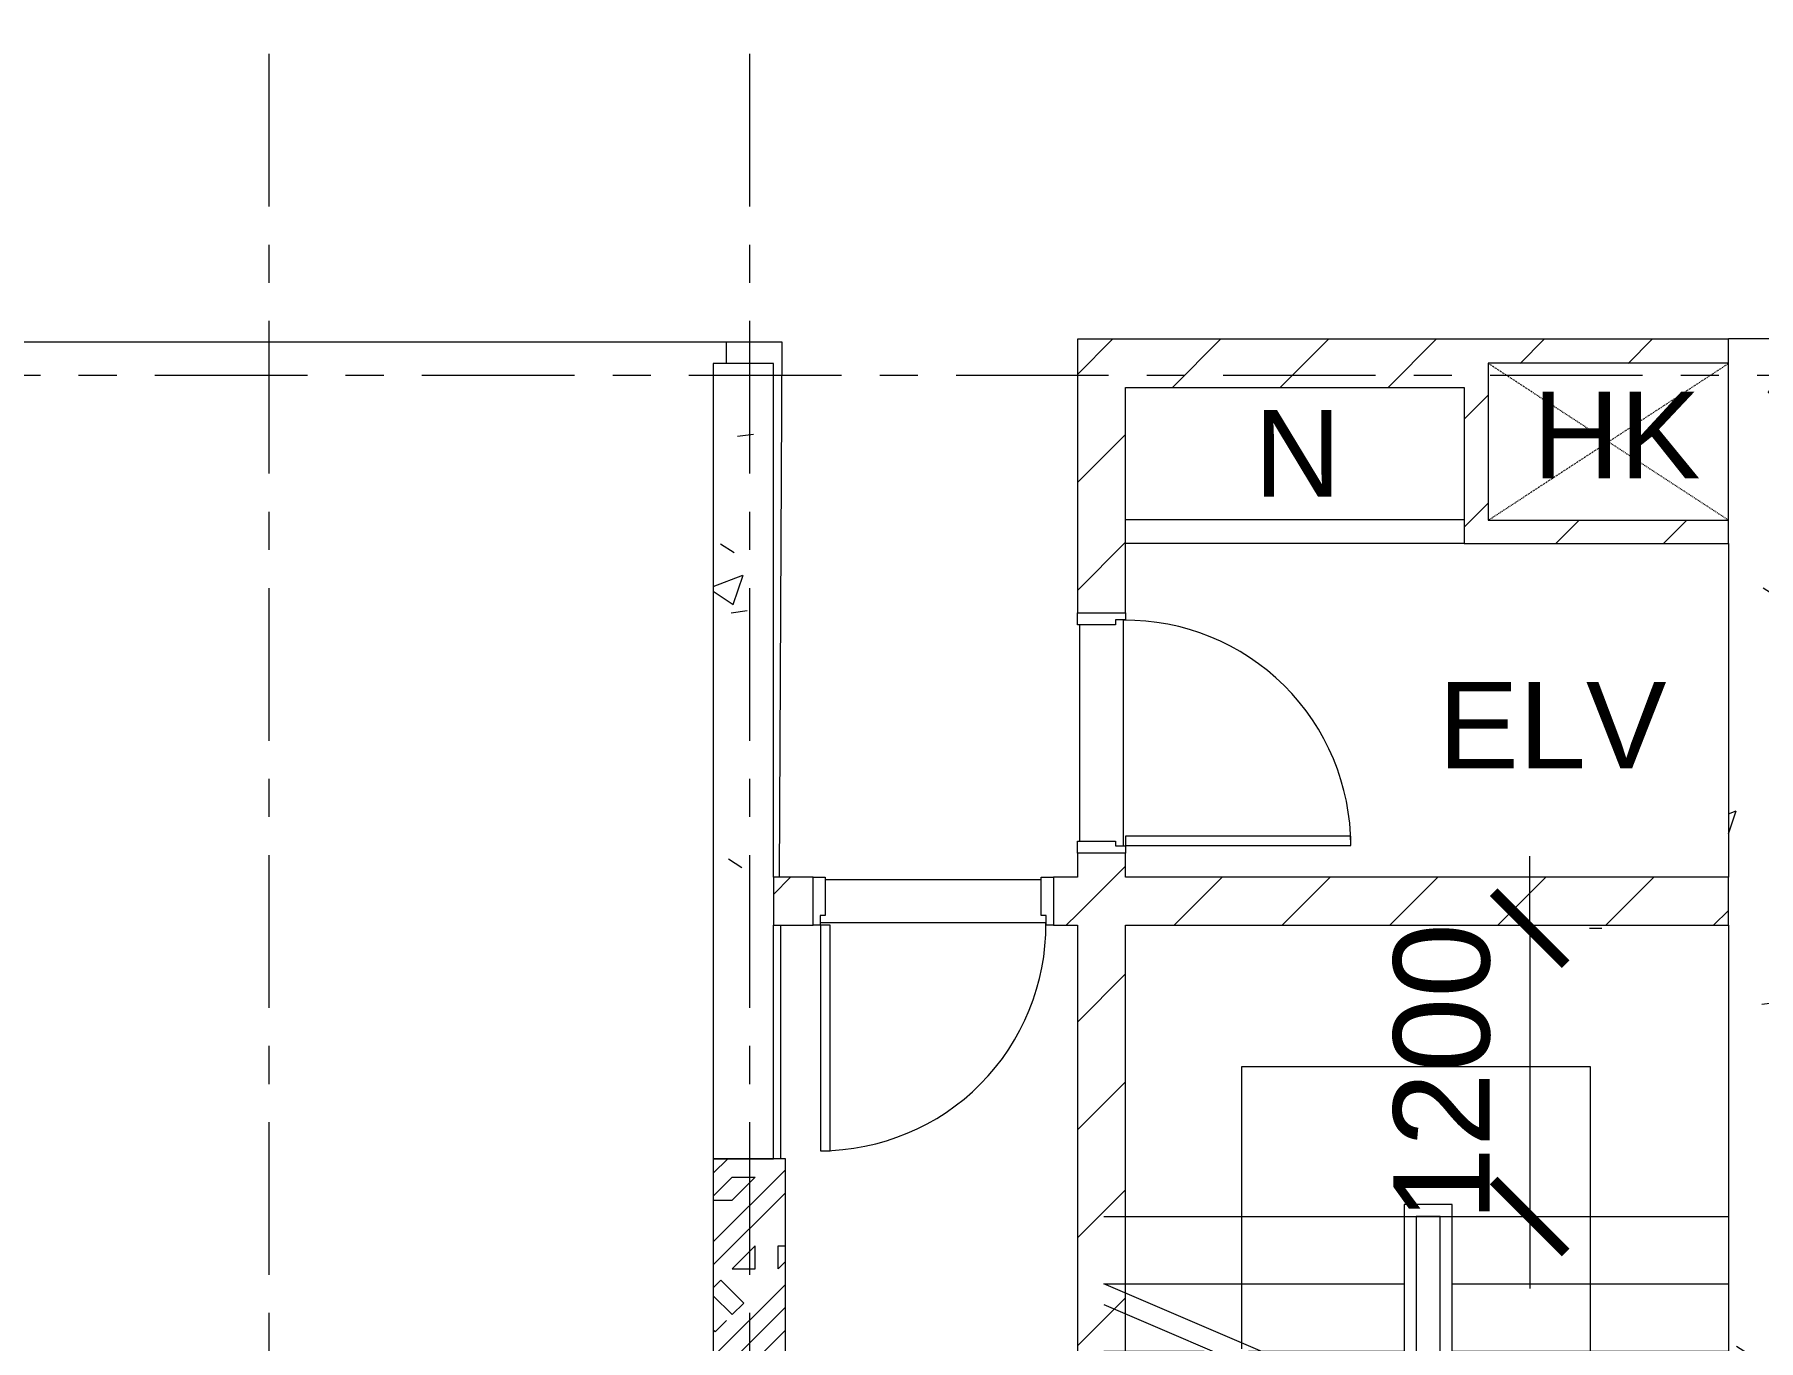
# Model space of a CAD drawing. Header units: millimetres. Extents: x -20144 to 117103, y -11426 to 48263.
# Drawn here: x 69525 to 76700, y 27134 to 32568 of the extents above; entities that cross this region are included whole.
import ezdxf

# ---------------------------------------------------------------- set-up
doc = ezdxf.new("R2010")
doc.units = ezdxf.units.MM
doc.linetypes.add('Dash_2_', pattern=[6.35, 3.175, -3.175])
doc.linetypes.add('Grid Line', pattern=[22.225, 12.7, -3.175, 3.175, -3.175])
for name, color, linetype, lineweight in [('A-DETL-GENF', 31, 'Continuous', 5), ('A-DETL-GENF-HDLN', 161, 'Dash_2_', 5), ('CHU', 181, 'Continuous', 5), ('CUA', 31, 'Continuous', 9), ('DIM', 1, 'Continuous', 5), ('HATCH-TUONG', 152, 'Continuous', 9), ('NET CAT', 3, 'Continuous', 5), ('NET-CAT', 3, 'Continuous', 9), ('NET-THAY', 2, 'Continuous', 15), ('TRUC', 225, 'Continuous', 5)]:
    doc.layers.add(name, color=color, linetype=linetype, lineweight=lineweight)
doc.styles.add('Arial_4', font='arial.ttf', dxfattribs={"height": 360})
doc.styles.add('TA1', font='arial.ttf')
doc.dimstyles.new('D_200_KTx2', dxfattribs={"dimtxt": 400, "dimasz": 300, "dimexe": 300, "dimexo": 300, "dimgap": 160, "dimtad": 1, "dimdec": 0, "dimzin": 9, "dimtxsty": 'TA1', "dimblk": 'ARCHTICK', "dimcen": 1, "dimdle": 300, "dimclrd": 256, "dimclre": 256, "dimclrt": 7, "dimadec": 0, "dimazin": 0, "dimtfac": 1, "dimtdec": 0, "dimtix": 1, "dimtmove": 1, "dimatfit": 3, "dimldrblk": 'ARCHTICK', "dimfxl": 1, "dimtolj": 1, "dimtzin": 0, "dimlwd": -1, "dimlwe": -1, "dimarcsym": 0})
pattern_1 = [(45, (71000, 0), (-224.5064, 224.5064), [])]
pattern_2 = [(50, (71000, 0), (1457.472, -127.512), [152.4, -1676.4]), (355, (71000, 0), (-281.94, 1528.454), [121.92, -1341.12]), (100.451, (71121.5, -10.6), (1175.54, 1400.93), [129.52, -1424.72]), (46.184, (71000, 406.4), (2168.63, -336.34), [228.6, -2514.6]), (96.636, (71180.7, 378.4), (1899.22, 1979.42), [194.28, -2137.08]), (351.184, (71000, 406.4), (1899.24, 1979.4), [182.88, -2011.68]), (21, (71203.2, 304.8), (1212.915, -818.12), [152.4, -1676.4]), (326, (71203.2, 304.8), (494.42, 1473.504), [121.92, -1341.12]), (71.451, (71304.3, 236.6), (1707.34, 655.37), [129.52, -1424.72]), (37.5, (71000, 0), (24.709, 676.44), [67.056, -1257.808, 67.056, -1294.384, -1346.2]), (37.5, (71000, 0), (24.709, 676.44), [-2686.304, 67.056, -1279.144]), (7.5, (71000, 0), (534.558, 801.444), [67.056, -709.168, 67.056, -1227.328, -513.08]), (7.5, (71000, 0), (534.558, 801.444), [-2070.608, 67.056, -446.024]), (327.5, (70546.86, 0), (1084.7275, -45.831), [67.056, -440.944, 67.056, -1517.904, -2103.12]), (327.5, (70546.86, 0), (1084.7275, -45.831), [-2092.96, 67.056, -2036.064]), (317.5, (70343.7, 0), (1185.035, 203.414), [67.056, -593.344, 67.056, -985.52, -1493.52]), (317.5, (70343.7, 0), (1185.035, 203.414), [-1712.976, 67.056, -1426.464])]

# ---------------------------------------------------------------- blocks, each defined once
blk = doc.blocks.new('_ArchTick')
at = {"color": 0, "const_width": 0.15}
blk.add_lwpolyline([(-0.5, -0.5), (0.5, 0.5)], dxfattribs=at)
blk = doc.blocks.new('*D627')
at = {"layer": 'Defpoints', "color": 0, "transparency": 16777216}
for p in [(75697.4, 28849.9), (75654.4, 27649.9), (75747.9, 27649.9)]:
    blk.add_point(p, dxfattribs=at)
at = {"layer": 'DIM', "transparency": 16777216}
for p, q in [((75747.9, 28849.9), (75747.9, 29149.9)), ((75747.9, 28849.9), (75747.9, 27649.9)), ((75997.4, 28849.9), (76047.9, 28849.9)), ((75747.9, 27649.9), (75747.9, 27349.9)), ((75954.4, 27649.9), (76047.9, 27649.9))]:
    blk.add_line(p, q, dxfattribs=at)
at = {"layer": 'DIM', "transparency": 16777216, "xscale": 300, "yscale": 300, "zscale": 300}
for p, rotation in [((75747.9, 28849.9), 270), ((75747.9, 27649.9), 90)]:
    blk.add_blockref('_ArchTick', p, dxfattribs=dict(at, rotation=rotation))
at = {"layer": 'DIM', "color": 7, "transparency": 16777216, "insert": (75383.6, 28249.9), "char_height": 400, "attachment_point": 5, "rotation": 90, "style": 'TA1'}
blk.add_mtext('\\A1;1200', dxfattribs=at)
blk = doc.blocks.new('THANG  BO 5 - THANG  BO 5-373209-MẶT BẰNG TẦNG 5 ĐẾN TẦNG 22')
at = {"layer": 'A-DETL-GENF'}
for p, q in [((3647.1, 27112.1), (3647.1, 28286.9)), ((3647.1, 28286.9), (5097.1, 28286.9)), ((5097.1, 28286.9), (5097.1, 25142)), ((4522.1, 27712), (4322.1, 27712)), ((4322.1, 27712), (4322.1, 25092)), ((4522.1, 25092), (4522.1, 27712)), ((3072.1, 27662), (5672.1, 27662)), ((4472.1, 27662), (4372.1, 27662)), ((4372.1, 27662), (4372.1, 25142)), ((4472.1, 25142), (4472.1, 27662)), ((4322.1, 26847.1), (3072.1, 27382)), ((3072.1, 27382), (4322.1, 27382)), ((4522.1, 27382), (5672.1, 27382)), ((3072.1, 27296.2), (4322.1, 26761.3)), ((3072.1, 27102), (3489.6, 27102)), ((3674.1, 27102), (4322.1, 27102)), ((4522.1, 27102), (5672.1, 27102)), ((3647.1, 25142), (3647.1, 27026.3)), ((3072.1, 26822), (4191.7, 26822)), ((4522.1, 26822), (5672.1, 26822)), ((3072.1, 26542), (4322.1, 26542)), ((4522.1, 26542), (5672.1, 26542)), ((3072.1, 26262), (4322.1, 26262)), ((4522.1, 26262), (5672.1, 26262)), ((3072.1, 25982), (4322.1, 25982)), ((4522.1, 25982), (5672.1, 25982)), ((3072.1, 25702), (4322.1, 25702)), ((4522.1, 25702), (5672.1, 25702)), ((3072.1, 25422), (4322.1, 25422)), ((4522.1, 25422), (5097.1, 25142)), ((4522.1, 25422), (5672.1, 25422)), ((5097.1, 25142), (5672.1, 25422)), ((4372.1, 25142), (3072.1, 25142)), ((5672.1, 25142), (4376.2, 25142)), ((4376.2, 25142), (4472.1, 25142)), ((4326.2, 25092), (4522.1, 25092))]:
    blk.add_line(p, q, dxfattribs=at)
blk.add_circle((3647.1, 25142), 100, dxfattribs=at)
blk = doc.blocks.new('CUA 1 CANH MO - 2 - Type 1000-515866-MẶT BẰNG TẦNG 23')
at = {"layer": 'CUA', "lineweight": 5}
for p, q in [((-398.5, -102.3), (-398.5, 97.7)), ((-398.5, 97.7), (-348.5, 97.7)), ((-348.5, 97.7), (-348.5, -61.3)), ((551.5, 97.7), (601.5, 97.7)), ((551.5, -61.3), (551.5, 97.7)), ((601.5, 97.7), (601.5, -102.3)), ((-368.5, -61.3), (-368.5, -102.3)), ((-348.5, -61.3), (-368.5, -61.3)), ((571.5, -61.3), (551.5, -61.3)), ((571.5, -102.3), (571.5, -61.3)), ((-368.5, -102.3), (-398.5, -102.3)), ((601.5, -102.3), (571.5, -102.3))]:
    blk.add_line(p, q, dxfattribs=at)
at = {"layer": 'CUA'}
for p, q in [((-327.5, -102.3), (-367.5, -102.3)), ((-367.5, -102.3), (-367.5, -1040.3)), ((-327.5, -1040.3), (-327.5, -102.3)), ((-367.5, -1040.3), (-327.5, -1040.3))]:
    blk.add_line(p, q, dxfattribs=at)
at = {"layer": 'CUA', "lineweight": 5}
blk.add_arc((-367.5, -102.3), 938, 270, 0.5, dxfattribs=at)
blk = doc.blocks.new('Family1 - Family1-701915-MẶT BẰNG TẦNG 23')
at = {"layer": 'A-DETL-GENF'}
for p, q in [((1000, 653), (0, 653)), ((0, 653), (0, 0)), ((1000, 0), (1000, 653)), ((0, 0), (1000, 0))]:
    blk.add_line(p, q, dxfattribs=at)
at = {"layer": 'A-DETL-GENF-HDLN'}
for p, q in [((0, 653), (1000, 0.8)), ((0, 0), (1000, 652.2))]:
    blk.add_line(p, q, dxfattribs=at)

msp = doc.modelspace()

# ---------------------------------------------------------------- hatches: boundary and pattern name
at = {"layer": 'HATCH-TUONG', "lineweight": 5}
h = msp.add_hatch(dxfattribs=at)
h.set_pattern_fill('FP_4', color=256, style=0, pattern_type=2)
h.set_pattern_definition(pattern_1)
h.paths.add_polyline_path([(74065.6, 23847.2), (74065.6, 23942), (73865.6, 23942), (73865.6, 23847.2)], flags=0)
h.paths.add_polyline_path([(74065.6, 24942), (74065.6, 29162), (73865.6, 29162), (73865.6, 24942)], flags=0)
h.paths.add_polyline_path([(74065.6, 30162), (74065.6, 31299.9), (73865.6, 31299.9), (73865.6, 30162)], flags=0)
h = msp.add_hatch(dxfattribs=at)
h.set_pattern_fill('FP_4', color=256, style=0, pattern_type=2)
h.set_pattern_definition(pattern_1)
h.paths.add_polyline_path([(75475.3, 31099.9), (75575.3, 31099.9), (75575.3, 31299.9), (74065.6, 31299.9), (74065.6, 31099.9)], flags=0)
h = msp.add_hatch(dxfattribs=at)
h.set_pattern_fill('FP_4', color=256, style=0, pattern_type=2)
h.set_pattern_definition(pattern_1)
h.paths.add_polyline_path([(76575.3, 31199.9), (76575.3, 31299.9), (75575.3, 31299.9), (75575.3, 31199.9)], flags=0)
h = msp.add_hatch(dxfattribs=at)
h.set_pattern_fill('FP_3', color=256, style=0, pattern_type=2)
h.set_pattern_definition(pattern_2)
h.paths.add_polyline_path([(76575.3, 23597.2), (76825.3, 23597.2), (76825.3, 31302.2), (76575.3, 31299.9), (76575.3, 23847.2)], flags=0)
h = msp.add_hatch(dxfattribs=at)
h.set_pattern_fill('FP_3', color=256, style=0, pattern_type=2)
h.set_pattern_definition(pattern_2)
h.paths.add_polyline_path([(72600.5, 27889.9), (72600.5, 31199.9), (72350.5, 31199.9), (72350.5, 27889.9)], flags=0)
h = msp.add_hatch(dxfattribs=at)
h.set_pattern_fill('FP_4', color=256, style=0, pattern_type=2)
h.set_pattern_definition(pattern_1)
h.paths.add_polyline_path([(75475.3, 30549.9), (75575.3, 30549.9), (75575.3, 31099.9), (75475.3, 31099.9)], flags=0)
h = msp.add_hatch(dxfattribs=at)
h.set_pattern_fill('FP_4', color=256, style=0, pattern_type=2)
h.set_pattern_definition(pattern_1)
h.paths.add_polyline_path([(76575.3, 30449.9), (76575.3, 30547), (75575.3, 30547), (75575.3, 30549.9), (75475.3, 30549.9), (75475.3, 30449.9), (75575.3, 30449.9)], flags=0)
h = msp.add_hatch(dxfattribs=at)
h.set_pattern_fill('FP_4', color=256, style=0, pattern_type=2)
h.set_pattern_definition(pattern_1)
h.paths.add_polyline_path([(76575.3, 28862), (76575.3, 29062), (74065.6, 29062), (74065.6, 28862), (75559.9, 28862)], flags=0)
h.paths.add_polyline_path([(72765.6, 28862), (72765.6, 29062), (72600.5, 29062), (72600.5, 28862)], flags=0)
h.paths.add_polyline_path([(73765.6, 28862), (73865.6, 28862), (73865.6, 29062), (73765.6, 29062)], flags=0)
at = {"layer": 'NET CAT'}
h = msp.add_hatch(dxfattribs=at)
h.set_pattern_fill('FP_1', color=256, style=0, pattern_type=2)
h.set_pattern_definition([(45, (71095.25, 0), (-476.246, 476.246), []), (45, (71190.5, 0), (-476.246, 476.246), []), (45, (71000, 0), (-476.246, 476.246), []), (45, (71476.25, 0), (-476.246, 476.246), []), (45, (71571.5, 0), (-476.246, 476.246), []), (0, (71381, 95.25), (0, 952.5), [95.25, -857.25]), (0, (71476.25, 190.5), (0, 952.5), [95.25, -857.25]), (45, (71381, 95.25), (0, 952.491), [134.683, -1212.342]), (45, (71476.25, 95.25), (0, 952.491), [134.683, -1212.342]), (0, (71381, 95.25), (0, 952.5), [95.25, -857.25]), (90, (70904.75, 95.25), (-952.5, 6e-14), [95.25, -857.25]), (90, (71000, 95.25), (-952.5, 6e-14), [190.5, -762]), (45, (70904.75, 190.5), (0, 952.491), [134.683, -1212.342]), (90, (71762, 381), (-952.5, 6e-14), [95.25, -857.25]), (0, (71666.75, 381), (0, 952.5), [95.25, -857.25]), (45, (71666.75, 381), (0, 952.491), [134.683, -1212.342]), (0, (71857.25, 95.25), (0, 952.5), [95.25, -857.25]), (0, (71857.25, 571.5), (0, 952.5), [95.25, -857.25]), (90, (72047.75, 666.75), (-952.5, 6e-14), [95.25, -857.25]), (45, (71857.25, 571.5), (0, 952.491), [269.367, -1077.66]), (45, (71952.5, 571.5), (0, 952.491), [134.683, -1212.342]), (45, (72143, 762), (0, 952.491), [134.683, -1212.342]), (0, (72143, 857.25), (0, 952.5), [95.25, -857.25]), (90, (72143, 762), (-952.5, 6e-14), [95.25, -857.25]), (0, (71476.25, 762), (0, 952.5), [95.25, -857.25]), (0, (71666.75, 857.25), (0, 952.5), [95.25, -857.25]), (90, (71571.5, 762), (-952.5, 6e-14), [95.25, -857.25]), (90, (71666.75, 762), (-952.5, 6e-14), [95.25, -857.25]), (45, (71476.25, 762), (0, 952.491), [134.684, -1212.342]), (45, (71666.75, 762), (0, 952.491), [134.684, -1212.342]), (135, (71119, 214.8), (-952.491, 6e-14), [134.683, -1212.342]), (135, (71238.1, 333.4), (-952.491, 6e-14), [134.683, -1212.342]), (135, (71309.56, 404.8), (-952.491, 6e-14), [134.683, -1212.342]), (135, (71333.4, 428.6), (-952.491, 6e-14), [134.683, -1212.342]), (135, (71381, 476.25), (-952.491, 6e-14), [134.684, -1212.342]), (135, (71404.8, 500.06), (-952.491, 6e-14), [134.683, -1212.342]), (135, (71476.25, 571.5), (-952.491, 6e-14), [134.684, -1212.342]), (135, (71523.9, 619.1), (-952.491, 6e-14), [134.684, -1212.342]), (45, (71119, 214.8), (0, 952.491), [95.25, -1251.775]), (45, (71238.1, 333.4), (0, 952.491), [67.36, -1279.665]), (45, (71404.8, 500.06), (0, 952.491), [67.36, -1279.665]), (45, (71309.56, 595.3), (0, 952.491), [67.36, -1279.665]), (45, (71476.25, 571.5), (0, 952.491), [67.36, -1279.665]), (45, (71381, 666.75), (0, 952.491), [67.36, -1279.665]), (0, (71024.2, 309.5), (0, 952.5), [190.043, -762.457]), (0, (71238.1, 523.9), (0, 952.5), [95.25, -857.25])])
h.paths.add_polyline_path([(72350.5, 24289.9), (72650.5, 24289.9), (72650.5, 27889.9), (72350.5, 27889.9), (72350.5, 24659.1)], flags=0)

# ---------------------------------------------------------------- linework, layer by layer
at = {"layer": 'NET CAT', "lineweight": 13}
for p, q in [((72650.5, 27889.9), (72350.5, 27889.9)), ((72350.5, 27889.9), (72350.5, 24289.9)), ((72650.5, 24289.9), (72650.5, 27889.9))]:
    msp.add_line(p, q, dxfattribs=at)
at = {"layer": 'NET-CAT', "lineweight": 15}
for p, q in [((74065.6, 31299.9), (73865.6, 31299.9)), ((73865.6, 31299.9), (73865.6, 30162)), ((75575.3, 31299.9), (74065.6, 31299.9)), ((76575.3, 31299.9), (75575.3, 31299.9)), ((76575.3, 31302.2), (76575.3, 31299.9)), ((76825.3, 31302.2), (76575.3, 31302.2)), ((72350.5, 31199.9), (72350.5, 27889.9)), ((72600.5, 31199.9), (72350.5, 31199.9)), ((72600.5, 29062), (72600.5, 31199.9)), ((74065.6, 30162), (74065.6, 31099.9)), ((74065.6, 31099.9), (75475.3, 31099.9)), ((75475.3, 31099.9), (75475.3, 30549.9)), ((75475.3, 30549.9), (75475.3, 30449.9)), ((75475.3, 30449.9), (76575.3, 30449.9)), ((76575.3, 30449.9), (76575.3, 29062)), ((73865.6, 30162), (74065.6, 30162)), ((74065.6, 29162), (73865.6, 29162)), ((73865.6, 29162), (73865.6, 29062)), ((74065.6, 29062), (74065.6, 29162)), ((72765.6, 29062), (72600.5, 29062)), ((72765.6, 28862), (72765.6, 29062)), ((73865.6, 29062), (73765.6, 29062)), ((73765.6, 29062), (73765.6, 28862)), ((76575.3, 29062), (74065.6, 29062)), ((72600.5, 28862), (72765.6, 28862)), ((72600.5, 27889.9), (72600.5, 28862)), ((73765.6, 28862), (73865.6, 28862)), ((73865.6, 28862), (73865.6, 24942)), ((74065.6, 24942), (74065.6, 28862)), ((74065.6, 28862), (76575.3, 28862)), ((76575.3, 28862), (76575.3, 23847.2)), ((72350.5, 27889.9), (72600.5, 27889.9))]:
    msp.add_line(p, q, dxfattribs=at)
at = {"layer": 'NET-CAT'}
for p, q in [((76575.3, 31199.9), (76575.3, 31299.9)), ((76575.3, 30449.9), (76575.3, 30547)), ((72600.5, 29062), (72600.5, 28862)), ((76575.3, 28862), (76575.3, 29062))]:
    msp.add_line(p, q, dxfattribs=at)
at = {"layer": 'NET-THAY', "lineweight": 9}
for p, q in [((69165.6, 31289.9), (72635.9, 31289.9)), ((72405.5, 31199.9), (72405.5, 31289.9)), ((72635.9, 31289.9), (72624.5, 29062)), ((74065.6, 30549.9), (75475.3, 30549.9)), ((75475.3, 30449.9), (74065.6, 30449.9)), ((73876.1, 29212), (73876.1, 30112)), ((74055.6, 30132), (74055.6, 29192)), ((72815.6, 29052), (73715.6, 29052)), ((72630.6, 28862), (72630.6, 27889.9)), ((73735.6, 28872), (72795.6, 28872))]:
    msp.add_line(p, q, dxfattribs=at)
at = {"layer": 'TRUC', "linetype": 'Grid Line', "ltscale": 50}
for p, q in [((70500.5, 43599.9), (70500.5, -4500.1)), ((72500.5, 43599.9), (72500.5, -7167.6)), ((114000.5, 31149.9), (56593, 31149.9))]:
    msp.add_line(p, q, dxfattribs=at)

# ---------------------------------------------------------------- block references
at = {"lineweight": 5}
msp.add_blockref('Family1 - Family1-701915-MẶT BẰNG TẦNG 23', (75575.3, 30547), dxfattribs=at)
at = {"lineweight": 9, "rotation": 90}
msp.add_blockref('CUA 1 CANH MO - 2 - Type 1000-515866-MẶT BẰNG TẦNG 23', (73963.3, 29560.6), dxfattribs=at)
at = {"lineweight": 9}
msp.add_blockref('CUA 1 CANH MO - 2 - Type 1000-515866-MẶT BẰNG TẦNG 23', (73164.1, 28964.3), dxfattribs=at)
at = {"layer": 'A-DETL-GENF'}
msp.add_blockref('THANG  BO 5 - THANG  BO 5-373209-MẶT BẰNG TẦNG 5 ĐẾN TẦNG 22', (70903.2, -12), dxfattribs=at)

# ---------------------------------------------------------------- texts
at = {"layer": 'CHU', "color": 7, "char_height": 360, "attachment_point": 1, "line_spacing_factor": 0.936439, "style": 'Arial_4'}
for s, insert, width in [('\\pt2540.0016,5079.9996,7620.0012,10159.9992,12700.0008,15239.9988,17780.0004,20319.9984,22860,25400.0016,27939.9996,30480.0012,33019.9992,35560.0008,38099.9988,40640.0004,43179.9984,45720,48260.0016,50799.9996,53340.0012,55879.9992,58420.0008,60959.9988,63500.0004,66039.9984,68580,71120.0016,73659.9996,76200.0012,78739.9992,81280.0008;HK', (75760.1, 31081.4), 709.02), ('\\pt2540.0016,5079.9996,7620.0012,10159.9992,12700.0008,15239.9988,17780.0004,20319.9984,22860,25400.0016,27939.9996,30480.0012,33019.9992,35560.0008,38099.9988,40640.0004,43179.9984,45720,48260.0016,50799.9996,53340.0012,55879.9992,58420.0008,60959.9988,63500.0004,66039.9984,68580,71120.0016,73659.9996,76200.0012,78739.9992,81280.0008;N', (74600.8, 31005.7), 373.7), ('\\pt2540.0016,5079.9996,7620.0012,10159.9992,12700.0008,15239.9988,17780.0004,20319.9984,22860,25400.0016,27939.9996,30480.0012,33019.9992,35560.0008,38099.9988,40640.0004,43179.9984,45720,48260.0016,50799.9996,53340.0012,55879.9992,58420.0008,60959.9988,63500.0004,66039.9984,68580,71120.0016,73659.9996,76200.0012,78739.9992,81280.0008;ELV', (75367, 29874.4), 961.52)]:
    msp.add_mtext(s, dxfattribs=dict(at, insert=insert, width=width))

# ---------------------------------------------------------------- dimensions: what is measured, and where the dimension line sits
at = {"layer": 'DIM'}
dim = msp.add_linear_dim(base=(75747.9, 27649.9), p1=(75697.4, 28849.9), p2=(75654.4, 27649.9), angle=90, dimstyle='D_200_KTx2', dxfattribs=at)
dim.commit()
dim.dimension.update_dxf_attribs({"geometry": '*D627', "text_midpoint": (75383.6, 28249.9)})

doc.saveas('drawing.dxf')
